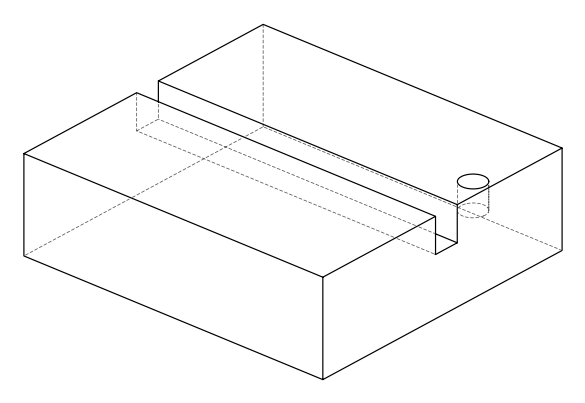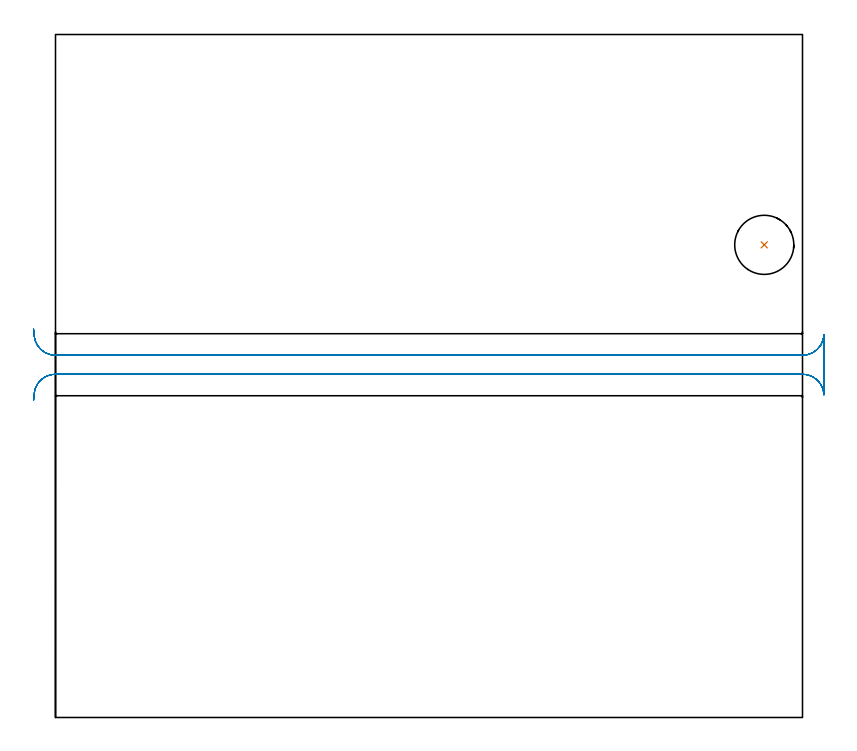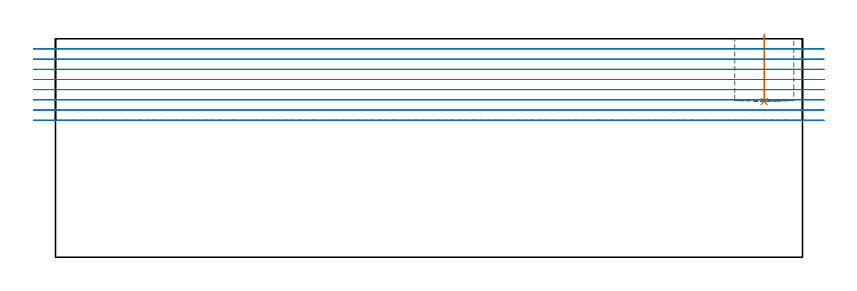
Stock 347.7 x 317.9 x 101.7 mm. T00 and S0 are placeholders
(PLAN: 2 operations, 1 tool changes, 12.9 min)
(1 INDEXABLE_INSERT_DRILL_BLIND_HOLE_FROM_SOLID | STEP1POCKET | NXT0302_026 | 0.13 min | 17140 mm3)
(2 MILL_RECTANGULAR_SLOT | SLOT_RECTANGULAR | UGT0201_094 | Follow Part, ap 5, ae 75% | 12.76 min | 379586 mm3)
(TOOL NXT0302_026 | Index. Insert Drill 27.5mm [880-D2750L32-03] | D27.5 PA176 FL83 Z2)
(TOOL UGT0201_094 | End mill 20 mm | D20 FL38 Z4)
(OP 1 INDEXABLE_INSERT_DRILL_BLIND_HOLE_FROM_SOLID)
G17 G21 G94 G90
T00 M6
G54
G17 G0 G90 X329.9 Y220. S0 M3
G43 Z111.7 H1
G94 G81 G98 Z72.5 F250. R103.7
G80
M5
M2
(OP 2 MILL_RECTANGULAR_SLOT)
G17 G21 G94 G90
T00 M6
G54
G17 G0 G90 X-10.202 Y147.583 S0 M3
G43 Z111.7 H0
Z96.962
G94 G1 X-9.97 Y150.574 F250.
G2 X0. Y159.8 R10. F500.
G1 X347.7
G2 X357.69 Y150.247 R10.
G1 X357.7
Y178.153
X357.69
G2 X347.7 Y168.6 R10.
G1 X0.
G2 X-9.97 Y177.826 R10.
G1 X-10.202 Y180.817 F250.
G0 Y147.583 Z92.225
G1 X-9.97 Y150.574
G2 X0. Y159.8 R10. F500.
G1 X347.7
G2 X357.69 Y150.247 R10.
G1 X357.7
Y178.153
X357.69
G2 X347.7 Y168.6 R10.
G1 X0.
G2 X-9.97 Y177.826 R10.
G1 X-10.202 Y180.817 F250.
G0 Y147.583 Z87.487
G1 X-9.97 Y150.574
G2 X0. Y159.8 R10. F500.
G1 X347.7
G2 X357.69 Y150.247 R10.
G1 X357.7
Y178.153
X357.69
G2 X347.7 Y168.6 R10.
G1 X0.
G2 X-9.97 Y177.826 R10.
G1 X-10.202 Y180.817 F250.
G0 Y147.583 Z82.75
G1 X-9.97 Y150.574
G2 X0. Y159.8 R10. F500.
G1 X347.7
G2 X357.69 Y150.247 R10.
G1 X357.7
Y178.153
X357.69
G2 X347.7 Y168.6 R10.
G1 X0.
G2 X-9.97 Y177.826 R10.
G1 X-10.202 Y180.817 F250.
G0 Y147.583 Z78.012
G1 X-9.97 Y150.574
G2 X0. Y159.8 R10. F500.
G1 X347.7
G2 X357.69 Y150.247 R10.
G1 X357.7
Y178.153
X357.69
G2 X347.7 Y168.6 R10.
G1 X0.
G2 X-9.97 Y177.826 R10.
G1 X-10.202 Y180.817 F250.
G0 Y147.583 Z73.275
G1 X-9.97 Y150.574
G2 X0. Y159.8 R10. F500.
G1 X347.7
G2 X357.69 Y150.247 R10.
G1 X357.7
Y178.153
X357.69
G2 X347.7 Y168.6 R10.
G1 X0.
G2 X-9.97 Y177.826 R10.
G1 X-10.202 Y180.817 F250.
G0 Y147.583 Z68.537
G1 X-9.97 Y150.574
G2 X0. Y159.8 R10. F500.
G1 X347.7
G2 X357.69 Y150.247 R10.
G1 X357.7
Y178.153
X357.69
G2 X347.7 Y168.6 R10.
G1 X0.
G2 X-9.97 Y177.826 R10.
G1 X-10.202 Y180.817 F250.
G0 Y147.583 Z63.8
G1 X-9.97 Y150.574
G2 X0. Y159.8 R10. F500.
G1 X347.7
G2 X357.69 Y150.247 R10.
G1 X357.7
Y178.153
X357.69
G2 X347.7 Y168.6 R10.
G1 X0.
G2 X-9.97 Y177.826 R10.
G1 X-10.202 Y180.817 F250.
G0 Z111.7
M5
M2
